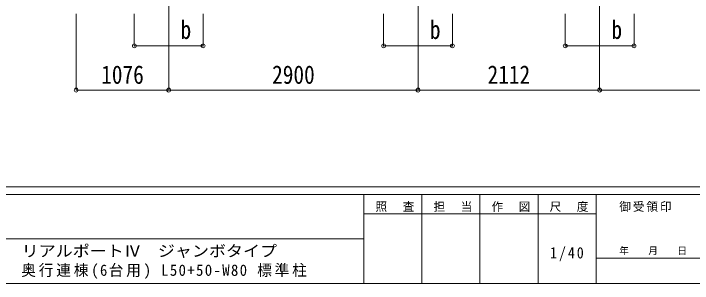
# Model space of a CAD drawing. Units: millimetres at full size. Extents: x -12578 to 12718, y -8779 to 8681.
# Drawn here: x 47 to 7943, y -8779 to -5637 of the extents above; entities that cross this region are included whole.
import ezdxf
from ezdxf.enums import TextEntityAlignment as Align

# ---------------------------------------------------------------- set-up
doc = ezdxf.new("R2010")
doc.units = ezdxf.units.MM
doc.header["$LTSCALE"] = 45
doc.header["$PDMODE"] = 32
doc.header["$PDSIZE"] = 45
for name, color, linetype, lineweight in [('0-8_PARTS2', 2, 'Continuous', 9), ('0-A_寸法', 6, 'Continuous', 9), ('F-0_240', 7, 'Continuous', 9)]:
    doc.layers.add(name, color=color, linetype=linetype, lineweight=lineweight)
doc.styles.add('ＭＳ ゴシック', font='')
doc.styles.get('ＭＳ ゴシック').set_extended_font_data('MS Gothic')

msp = doc.modelspace()

# ---------------------------------------------------------------- linework, layer by layer
at = {"layer": '0-8_PARTS2'}
for p, q in [((1851.13, -2497.2), (1851.13, -5703.23)), ((4751.13, -2497.2), (4751.13, -5708.76)), ((6863.13, -2497.2), (6863.13, -5708.76))]:
    msp.add_line(p, q, dxfattribs=at)
at = {"layer": '0-A_寸法'}
for p, q in [((775.13, -6528.11), (775.13, -5638.72)), ((1451.13, -6013.12), (1451.13, -5638.72)), ((1851.13, -6528.11), (1851.13, -5638.72)), ((2251.13, -6013.12), (2251.13, -5638.72)), ((4351.13, -6013.12), (4351.13, -5638.72)), ((4751.13, -6528.11), (4751.13, -5638.72)), ((5151.13, -6013.12), (5151.13, -5638.72)), ((6463.13, -6013.12), (6463.13, -5638.72)), ((6863.13, -6528.11), (6863.13, -5638.72)), ((7263.13, -6013.12), (7263.13, -5638.72)), ((1451.13, -6013.12), (2251.13, -6013.12)), ((4351.13, -6013.12), (5151.13, -6013.12)), ((7263.13, -6013.12), (6463.13, -6013.12)), ((775.13, -6528.11), (1851.13, -6528.11)), ((1851.13, -6528.11), (4751.13, -6528.11)), ((6863.13, -6528.11), (4751.13, -6528.11)), ((9763.13, -6528.11), (6863.13, -6528.11))]:
    msp.add_line(p, q, dxfattribs=at)
for p in [(1451.13, -6013.12), (2251.13, -6013.12), (4351.13, -6013.12), (5151.13, -6013.12), (6463.13, -6013.12), (7263.13, -6013.12), (775.13, -6528.11), (1851.13, -6528.11), (4751.13, -6528.11), (6863.13, -6528.11)]:
    msp.add_point(p, dxfattribs=at)
at = {"layer": 'F-0_240', "color": 5}
for p, q in [((-12578.18, -7653.98), (12081.82, -7653.98)), ((-12578.18, -7743.98), (8081.68, -7743.98)), ((4121.68, -7743.98), (4121.68, -8778.98)), ((4796.68, -7743.98), (4796.68, -8778.98)), ((5471.68, -7743.98), (5471.68, -8778.98)), ((6146.68, -7743.98), (6146.68, -8778.98)), ((6821.68, -7743.98), (6821.68, -8778.98)), ((4121.68, -7968.98), (6821.68, -7968.98)), ((-5103.32, -8261.48), (4121.68, -8261.48)), ((6821.68, -8486.48), (8081.68, -8486.48)), ((-12578.18, -8778.98), (12081.82, -8778.98))]:
    msp.add_line(p, q, dxfattribs=at)

# ---------------------------------------------------------------- texts
at = {"layer": '0-A_寸法', "color": 7, "style": 'ＭＳ ゴシック', "width": 0.85}
for s, p in [('b', (1989.25, -5996.32)), ('b', (4889.25, -5996.32)), ('b', (7001.25, -5996.32)), ('1076', (1065.63, -6519.11)), ('2900', (3053.63, -6519.11)), ('2112', (5559.63, -6519.11))]:
    msp.add_text(s, height=214.4, dxfattribs=at).set_placement(p, align=Align.BOTTOM_LEFT)
at = {"layer": 'F-0_240', "style": 'ＭＳ ゴシック', "width": 1.1}
msp.add_text('リアルポートⅣ\u3000ジャンボタイプ', height=132, dxfattribs=at).set_placement((140.59, -8506.57), align=Align.BOTTOM_LEFT)
at = {"layer": 'F-0_240', "style": 'ＭＳ ゴシック'}
msp.add_text('年\u3000\u3000月\u3000\u3000日', height=82.48, dxfattribs=at).set_placement((7091.69, -8463.99), align=Align.BOTTOM_LEFT)
at = {"layer": 'F-0_240', "attachment_point": 7, "style": 'ＭＳ ゴシック'}
for s, insert, char_height in [('\\T1.17;照\u3000査', (4256.69, -7946.48), 98.97), ('\\T1.17;担\u3000当', (4931.69, -7946.48), 98.97), ('\\T1.17;作\u3000図', (5606.68, -7946.48), 98.97), ('\\T1.17;尺\u3000度', (6281.69, -7946.48), 98.97), ('\\T1.17;御受領印', (7091.68, -7946.48), 98.97), ('\\T1.28;\\W0.9;1/40', (6287.31, -8520.23), 132), ('\\T1.19;\\W0.95;奥行連棟(6台用)\\~L50+50-W80\\~標準柱', (135.99, -8725.57), 132)]:
    msp.add_mtext(s, dxfattribs=dict(at, insert=insert, char_height=char_height))

doc.saveas('drawing.dxf')
